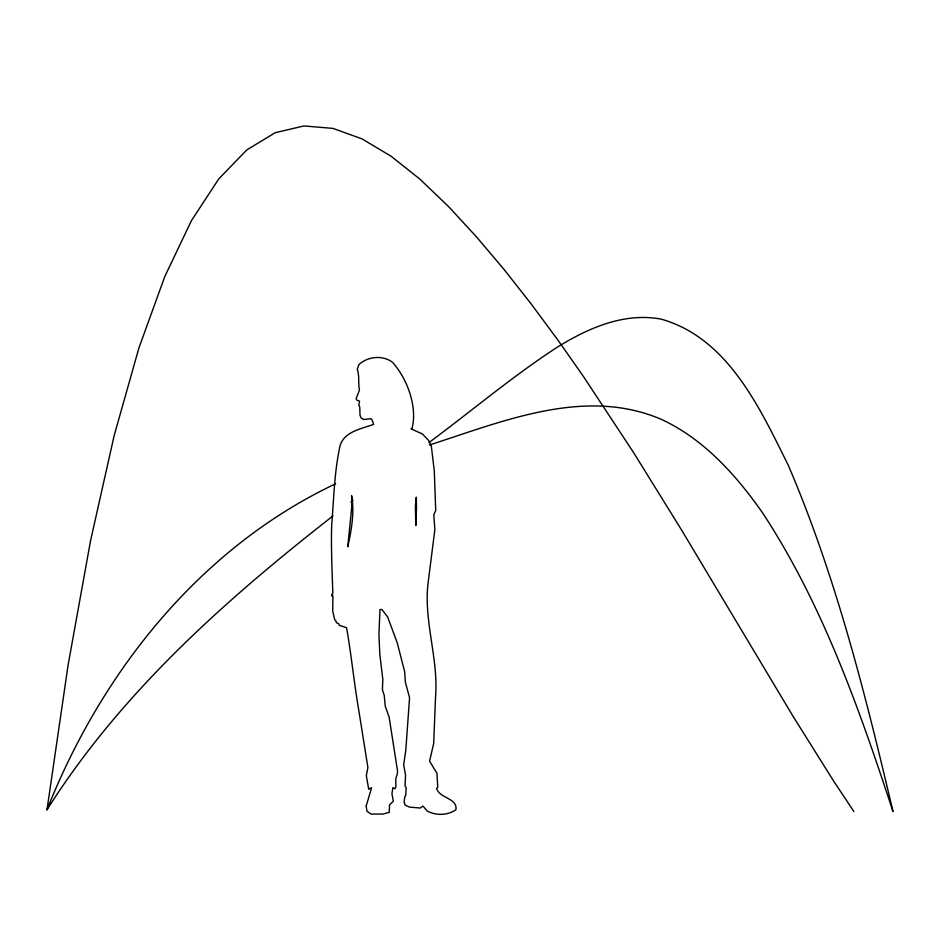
<?xml version="1.0" encoding="UTF-8"?>
<svg xmlns="http://www.w3.org/2000/svg" width="940" height="940" viewBox="0 0 940 940"><rect width="100%" height="100%" fill="white"/><g stroke="black" fill="none" stroke-linecap="round" stroke-linejoin="round"><path stroke-width="1.41" d="M332.96 515.966C225.048 600.19 120.673 693.086 47 809.775L68.068 665.238L90.522 540.853L114.198 435.42L139.002 347.706L164.794 276.524L191.431 220.642L218.797 178.858L246.762 149.954L275.197 132.716L303.973 125.937L332.96 128.392L362.029 138.885L391.04 156.204L419.886 179.117L448.415 206.424L476.521 236.904L504.075 269.51L531.077 303.82L557.526 339.552L583.423 376.447L633.619 452.634L681.7 530.219L792.972 716.174L834.05 781.704L853.873 811.49M47 809.775C101.132 673.04 198.587 549.595 332.96 485.052L335.603 483.806M350.843 502.113L353.088 500.386M429.016 442.529C471.974 410.698 512.876 376 557.784 346.872C588.522 327.931 624.336 312.209 661.196 319.142C728.018 338.036 759.861 408.136 788.225 465.171C835.907 576.326 865.305 694.096 893 811.49C859.019 708.384 822.606 604.338 762.681 512.993C736.091 475.064 703.954 439.062 661.196 419.299C584.798 386.61 503.029 421.367 429.392 444.996M366.189 806.097L366.988 811.326L371.124 814.064L382.886 814.064L389.266 812.336L389.536 804.816L393.343 801.221L391.945 793.818L392.897 787.579L394.847 788.801L395.858 786.968L395.799 778.625L397.362 773.879L397.503 770.741L389.137 717.255L385.212 705.999L384.248 695.436L382.404 689.678L382.839 679.432L379.842 654.675L378.926 634.688L379.971 609.649L381.91 609.484L387.621 616.887L397.303 643.019L404.647 671.642L405.41 682.393L409.57 697.692L405.81 750.038L403.683 764.855L405.528 775.042L405.058 786.134L406.209 787.708L405.692 795.604L404.764 796.721L404.141 802.09L405.07 805.039L409.358 807.096L420.215 808.036L423.024 806.05L427.101 810.95C435.878 815.826 447.581 815.485 455.912 809.763C457.71 797.86 439.532 798.612 436.56 788.355L437.77 787.497L436.947 773.221L429.568 761.177L433.693 743.375L435.537 696.916C438.686 658.212 423.082 619.918 428.264 581.625L434.868 529.502L433.798 514.803L435.725 510.467L434.292 470.928L431.343 446.159L428.711 440.566L422.495 434.033L410.968 428.781L412.131 428.182C417.501 406.315 407.185 378.738 392.579 362.37C382.78 354.815 367.728 356.378 358.892 364.626L357.247 369.373C359.738 376.106 357.917 383.168 359.456 390.041L356.131 398.736L357.012 400.299L359.562 401.086L358.845 404.905L359.773 407.161L359.985 415.116L361.113 417.947L363.651 419.534L370.724 418.676L372.123 420.004L373.603 424.363C360.737 429.134 342.019 431.86 339.505 448.439C334.252 473.513 333.853 499.034 331.714 524.309C330.927 547.35 332.137 570.874 332.842 593.822L331.667 594.409L332.067 596.301L332.913 595.925L332.69 610.918L334.793 620.059L335.874 620.706L336.367 622.715L338.706 623.584L339.234 625.347L346.566 627.673C351.478 655.591 354.133 683.709 358.974 711.462L367.893 767.522L366.33 775.594L368.703 789.236L371.606 787.673L366.189 806.097M416.49 507.518L415.821 525.507L415.398 506.178L416.303 497.213L416.49 507.518M351.913 505.238L347.753 546.81C351.431 530.078 354.674 512.77 351.584 495.662L351.913 505.238"/></g></svg>
